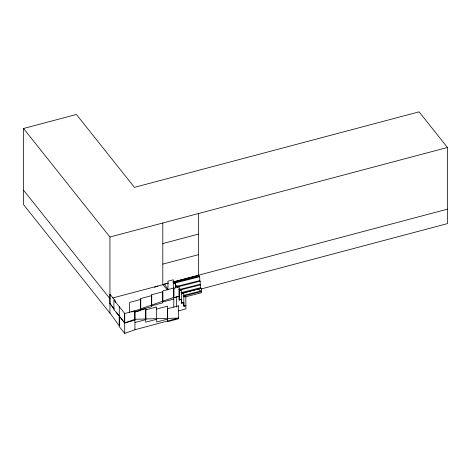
<?xml version="1.0" encoding="UTF-8"?>
<svg xmlns="http://www.w3.org/2000/svg" width="471" height="471" viewBox="0 0 471 471"><rect width="100%" height="100%" fill="white"/><g stroke="black" fill="none" stroke-linecap="round" stroke-linejoin="round"><path stroke-width="0.71" d="M115.301 302.323L115.307 300.863L109.914 294.163L109.914 303.671L113.958 308.699M119.298 316.253L119.298 306.739M124.685 322.953L124.691 313.445L113.911 300.039L113.911 309.547L124.685 322.953L134.847 320.233L134.83 310.801L124.668 313.527L124.709 333.421L134.947 329.735L178.533 318.06L134.924 319.267L124.685 322.953L116.319 312.185M129.549 312.773L129.572 302.423L140.541 299.479L140.523 310.524L135.036 311.996M173.852 297.643L173.87 287.981L162.901 290.919L162.878 301.964L173.846 299.02M154.447 287.281L157.903 286.085M131.715 311.961L173.852 297.36M162.807 223.001L162.807 284.684L167.817 283.212M178.462 310.919L185.91 308.876L185.91 305.602L183.837 306.168L183.837 302.512L181.406 303.183L181.406 299.379L179.168 299.992L179.168 296.288L173.799 297.731L179.168 296.288L179.163 286.863L173.781 288.305L173.799 307.116M181.406 299.379L179.168 299.992L179.151 290.566L181.412 289.959L181.441 303.153L183.837 302.512M173.263 283.289L175.53 282.682L175.536 287.846M175.536 286.421L177.932 285.779L177.932 287.228M178.556 289.253L179.916 288.888L179.922 291.06M181.423 293.727L183.82 293.086L183.837 306.232L185.88 305.691L185.857 296.259L183.82 296.807M156.66 309.082L167.629 306.144L167.658 319.073L156.684 322.017L156.649 306.945L145.68 309.889L145.704 322.205L156.678 319.267M134.93 322.535L145.904 319.597L145.88 308.805L134.912 311.743L134.947 329.735M23.55 128.489L109.943 237.025L109.943 313.156L23.55 204.62L23.55 128.489L76.414 114.465L134.441 187.358L419.078 111.839L447.45 147.476L447.45 223.613L201.229 288.941M109.943 237.025L447.45 147.476M162.807 243.56L198.391 234.122M162.807 264.125L198.391 254.681M112.763 297.96L168.63 283.142M172.898 282.005L447.45 209.159M172.928 282.041L198.727 275.388L199.751 276.736L199.751 280.592L200.204 281.187L200.204 284.237L200.64 284.814L200.64 287.681L201.141 288.34L201.594 292.744L184.803 297.001M181.282 293.468L198.727 288.97L200.363 291.125M201.141 288.34L181.264 293.38M201.141 290.937L183.343 295.452M199.298 276.141L173.41 282.706L173.864 283.301L199.751 276.736M178.062 286.091L199.751 280.592M177.814 286.863L200.204 281.187M179.91 289.382L200.204 284.237M179.651 290.136L200.64 284.814M181.052 292.65L200.64 287.681M183.402 296.147L201.594 291.531M173.493 282.682L174.005 283.265M175.406 284.849L176.802 286.427M162.807 284.684L167.388 289.871M124.709 333.421L119.304 326.739L119.281 316.271L119.281 325.85L109.549 312.42M176.407 297.018L176.431 307.145M23.55 190.172L109.943 298.708M164.114 283.931L168.206 289.571M109.973 303.424L114.206 309.264M173.328 288.476L173.31 279.774L167.929 281.216L167.947 289.918M198.391 213.557L198.391 275.247M140.758 298.543L140.735 309.588L151.709 306.645L151.733 295.605L140.758 298.543M151.662 294.764L151.638 305.809L162.613 302.865L162.63 291.826L151.662 294.764M178.474 305.844L167.499 308.782L167.529 321.717L178.497 318.773L178.474 305.844"/></g></svg>
